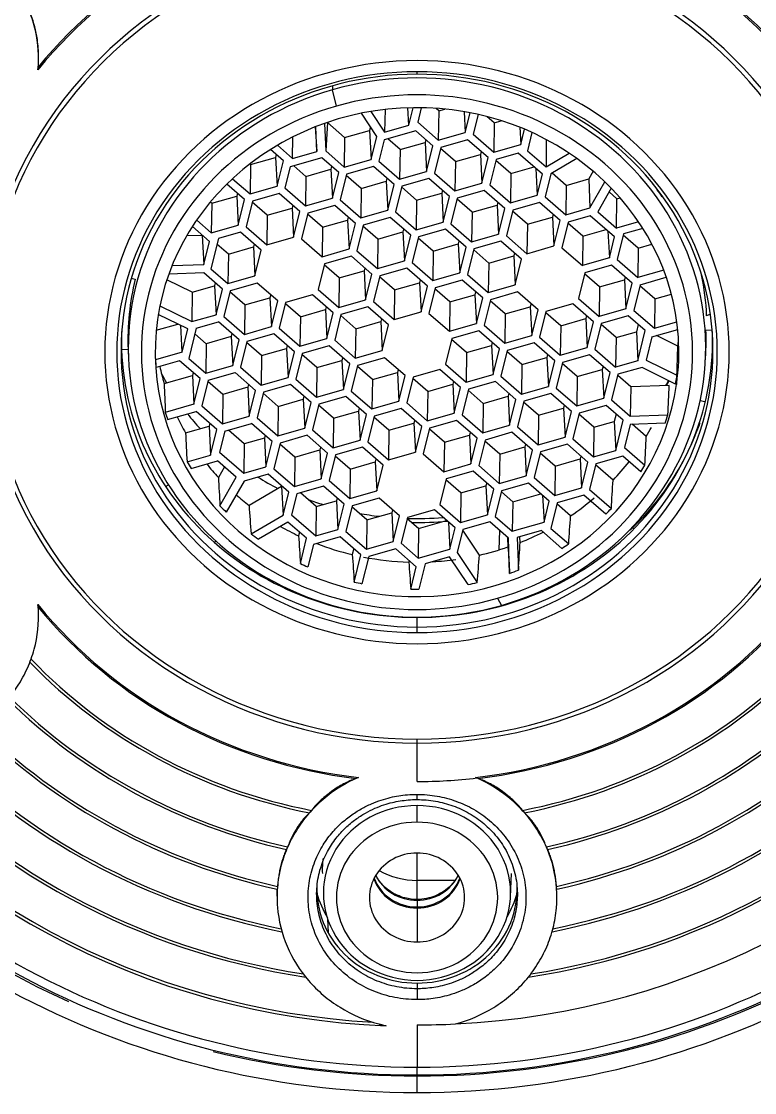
# Model space of a CAD drawing. Extents: x 0 to 1354, y 3495 to 4487.
# Drawn here: x 453.98 to 471, y 4092.17 to 4117.06 of the extents above; entities that cross this region are included whole.
import ezdxf

# ---------------------------------------------------------------- set-up
doc = ezdxf.new("R2010")
doc.units = 0
doc.header["$LTSCALE"] = 30
doc.header["$MEASUREMENT"] = 0
doc.layers.add('\\M+5B3DF\\M+5B4E7\\M+5CFDF', color=3, linetype='CONTINUOUS', lineweight=9)

msp = doc.modelspace()

# ---------------------------------------------------------------- linework, layer by layer
at = {"layer": '\\M+5B3DF\\M+5B4E7\\M+5CFDF', "color": 0, "lineweight": -3}
for p, q in [((454.378, 4116.217), (454.378, 4116.233)), ((463.166, 4115.833), (463.166, 4115.891)), ((461.204, 4115.566), (461.206, 4115.474)), ((461.295, 4115.095), (461.206, 4115.474)), ((462.975, 4114.652), (462.955, 4115.053)), ((462.975, 4114.652), (463.075, 4115.056)), ((463.266, 4115.056), (463.183, 4114.718)), ((463.672, 4114.986), (463.608, 4115.042)), ((462.233, 4114.39), (461.874, 4114.927)), ((462.091, 4114.967), (462.409, 4114.49)), ((462.423, 4115.014), (462.409, 4114.49)), ((463.672, 4114.986), (463.661, 4114.301)), ((463.672, 4114.986), (463.809, 4115.025)), ((464.263, 4114.964), (464.287, 4114.48)), ((464.287, 4114.48), (464.401, 4114.938)), ((464.583, 4114.9), (464.469, 4114.441)), ((464.958, 4114.708), (464.797, 4114.848)), ((460.804, 4114.61), (460.839, 4114.042)), ((460.839, 4114.042), (460.818, 4114.616)), ((461.021, 4114.692), (461.045, 4114.051)), ((461.086, 4114.71), (461.045, 4114.051)), ((461.086, 4114.71), (461.085, 4114.714)), ((461.486, 4114.361), (461.086, 4114.71)), ((462.087, 4114.609), (462.066, 4114.527)), ((462.409, 4114.49), (462.975, 4114.652)), ((463.183, 4114.718), (463.661, 4114.301)), ((464.958, 4114.708), (464.948, 4114.024)), ((464.958, 4114.708), (465.121, 4114.755)), ((465.553, 4114.601), (465.574, 4114.202)), ((465.574, 4114.202), (465.661, 4114.556)), ((460.273, 4113.88), (460.281, 4114.377)), ((461.486, 4114.361), (461.475, 4113.676)), ((461.486, 4114.361), (462.066, 4114.527)), ((462.066, 4114.527), (462.101, 4113.855)), ((462.101, 4113.855), (462.233, 4114.39)), ((462.404, 4114.307), (462.283, 4113.816)), ((463.14, 4114.517), (462.404, 4114.307)), ((462.772, 4114.084), (462.488, 4114.331)), ((463.534, 4114.174), (463.14, 4114.517)), ((463.369, 4114.317), (463.353, 4114.25)), ((463.661, 4114.301), (464.287, 4114.48)), ((464.342, 4114.313), (463.716, 4114.134)), ((464.821, 4113.896), (464.342, 4114.313)), ((464.469, 4114.441), (464.948, 4114.024)), ((465.834, 4114.481), (465.729, 4114.058)), ((466.166, 4114.317), (466.162, 4113.681)), ((460.062, 4113.826), (459.765, 4114.085)), ((459.926, 4114.183), (460.273, 4113.88)), ((461.045, 4114.051), (461.475, 4113.676)), ((462.772, 4114.084), (462.761, 4113.399)), ((462.772, 4114.084), (463.353, 4114.25)), ((463.353, 4114.25), (463.387, 4113.578)), ((463.387, 4113.578), (463.534, 4114.174)), ((463.716, 4114.134), (463.569, 4113.539)), ((464.058, 4113.806), (463.71, 4114.11)), ((464.948, 4114.024), (465.574, 4114.202)), ((465.729, 4114.058), (466.162, 4113.681)), ((459.299, 4113.737), (459.88, 4113.903)), ((459.897, 4113.97), (459.88, 4113.903)), ((459.88, 4113.903), (459.915, 4113.231)), ((459.915, 4113.231), (460.062, 4113.826)), ((460.954, 4113.893), (460.217, 4113.682)), ((460.273, 4113.88), (460.839, 4114.042)), ((461.348, 4113.549), (460.954, 4113.893)), ((461.475, 4113.676), (462.101, 4113.855)), ((462.283, 4113.816), (462.761, 4113.399)), ((464.058, 4113.806), (464.047, 4113.122)), ((464.058, 4113.806), (464.639, 4113.972)), ((464.656, 4114.04), (464.639, 4113.972)), ((464.639, 4113.972), (464.673, 4113.3)), ((464.673, 4113.3), (464.821, 4113.896)), ((465.002, 4113.857), (464.855, 4113.261)), ((465.344, 4113.529), (464.996, 4113.832)), ((465.518, 4114.004), (465.002, 4113.857)), ((466.081, 4113.514), (465.518, 4114.004)), ((466.162, 4113.681), (466.703, 4113.997)), ((466.881, 4113.873), (466.273, 4113.519)), ((459.299, 4113.737), (459.285, 4113.749)), ((459.299, 4113.737), (459.289, 4113.052)), ((460.217, 4113.682), (460.096, 4113.192)), ((460.585, 4113.459), (460.302, 4113.706)), ((460.585, 4113.459), (461.166, 4113.625)), ((461.183, 4113.693), (461.166, 4113.625)), ((461.166, 4113.625), (461.201, 4112.953)), ((461.201, 4112.953), (461.348, 4113.549)), ((462.155, 4113.689), (461.53, 4113.51)), ((462.634, 4113.272), (462.155, 4113.689)), ((462.761, 4113.399), (463.387, 4113.578)), ((465.344, 4113.529), (465.886, 4113.684)), ((465.927, 4113.647), (465.959, 4113.023)), ((467.255, 4113.58), (467.154, 4113.401)), ((458.881, 4113.407), (459.289, 4113.052)), ((460.585, 4113.459), (460.575, 4112.775)), ((461.53, 4113.51), (461.382, 4112.914)), ((461.872, 4113.182), (461.524, 4113.485)), ((461.872, 4113.182), (462.452, 4113.348)), ((462.469, 4113.415), (462.452, 4113.348)), ((462.452, 4113.348), (462.487, 4112.676)), ((463.442, 4113.411), (462.816, 4113.232)), ((463.92, 4112.994), (463.442, 4113.411)), ((463.569, 4113.539), (464.047, 4113.122)), ((464.047, 4113.122), (464.673, 4113.3)), ((465.344, 4113.529), (465.334, 4112.844)), ((465.959, 4113.023), (466.081, 4113.514)), ((466.273, 4113.519), (466.141, 4112.984)), ((466.63, 4113.252), (466.304, 4113.536)), ((466.63, 4113.252), (467.154, 4113.401)), ((467.154, 4113.401), (467.182, 4112.727)), ((467.182, 4112.727), (467.527, 4113.334)), ((459.162, 4112.925), (458.751, 4113.282)), ((458.997, 4113.068), (458.98, 4113.001)), ((459.289, 4113.052), (459.915, 4113.231)), ((459.969, 4113.064), (459.343, 4112.885)), ((460.448, 4112.647), (459.969, 4113.064)), ((460.096, 4113.192), (460.575, 4112.775)), ((461.872, 4113.182), (461.861, 4112.497)), ((462.487, 4112.676), (462.634, 4113.272)), ((462.816, 4113.232), (462.669, 4112.637)), ((463.158, 4112.905), (462.81, 4113.208)), ((463.158, 4112.905), (463.739, 4113.07)), ((463.755, 4113.138), (463.739, 4113.07)), ((463.739, 4113.07), (463.773, 4112.398)), ((464.728, 4113.134), (464.102, 4112.955)), ((465.206, 4112.717), (464.728, 4113.134)), ((464.855, 4113.261), (465.334, 4112.844)), ((466.63, 4113.252), (466.62, 4112.567)), ((467.676, 4113.186), (467.363, 4112.635)), ((467.806, 4112.943), (467.627, 4113.099)), ((458.399, 4112.835), (458.366, 4112.863)), ((458.399, 4112.835), (458.388, 4112.15)), ((458.399, 4112.835), (458.98, 4113.001)), ((458.98, 4113.001), (459.014, 4112.329)), ((459.014, 4112.329), (459.162, 4112.925)), ((459.343, 4112.885), (459.196, 4112.29)), ((459.685, 4112.557), (459.337, 4112.861)), ((460.575, 4112.775), (461.201, 4112.953)), ((461.382, 4112.914), (461.861, 4112.497)), ((463.158, 4112.905), (463.147, 4112.22)), ((463.773, 4112.398), (463.92, 4112.994)), ((464.102, 4112.955), (463.955, 4112.359)), ((464.444, 4112.627), (464.096, 4112.93)), ((465.041, 4112.861), (465.025, 4112.793)), ((465.334, 4112.844), (465.959, 4113.023)), ((466.014, 4112.856), (465.388, 4112.678)), ((466.493, 4112.439), (466.014, 4112.856)), ((466.141, 4112.984), (466.62, 4112.567)), ((467.796, 4112.258), (467.806, 4112.943)), ((467.806, 4112.943), (467.88, 4112.964)), ((468.871, 4112.993), (468.86, 4112.986)), ((459.685, 4112.557), (459.675, 4111.873)), ((459.685, 4112.557), (460.266, 4112.723)), ((460.283, 4112.791), (460.266, 4112.723)), ((460.266, 4112.723), (460.301, 4112.051)), ((460.301, 4112.051), (460.448, 4112.647)), ((460.629, 4112.608), (460.482, 4112.012)), ((460.971, 4112.28), (460.623, 4112.583)), ((461.255, 4112.787), (460.629, 4112.608)), ((461.734, 4112.37), (461.255, 4112.787)), ((461.861, 4112.497), (462.487, 4112.676)), ((462.669, 4112.637), (463.147, 4112.22)), ((464.444, 4112.627), (464.433, 4111.942)), ((464.444, 4112.627), (465.025, 4112.793)), ((465.025, 4112.793), (465.059, 4112.121)), ((465.059, 4112.121), (465.206, 4112.717)), ((465.388, 4112.678), (465.241, 4112.082)), ((465.73, 4112.35), (465.382, 4112.653)), ((466.328, 4112.583), (466.311, 4112.516)), ((466.62, 4112.567), (467.182, 4112.727)), ((467.363, 4112.635), (467.796, 4112.258)), ((458.05, 4112.445), (458.388, 4112.15)), ((458.388, 4112.15), (459.014, 4112.329)), ((460.971, 4112.28), (461.552, 4112.446)), ((461.569, 4112.514), (461.552, 4112.446)), ((461.552, 4112.446), (461.587, 4111.774)), ((461.587, 4111.774), (461.734, 4112.37)), ((461.916, 4112.331), (461.768, 4111.735)), ((462.258, 4112.003), (461.909, 4112.306)), ((462.541, 4112.509), (461.916, 4112.331)), ((463.02, 4112.092), (462.541, 4112.509)), ((463.147, 4112.22), (463.773, 4112.398)), ((463.955, 4112.359), (464.433, 4111.942)), ((465.73, 4112.35), (465.72, 4111.665)), ((465.73, 4112.35), (466.311, 4112.516)), ((466.311, 4112.516), (466.345, 4111.844)), ((466.345, 4111.844), (466.493, 4112.439)), ((466.674, 4112.4), (466.527, 4111.804)), ((467.016, 4112.072), (466.668, 4112.376)), ((467.19, 4112.547), (466.674, 4112.4)), ((467.753, 4112.057), (467.19, 4112.547)), ((468.31, 4112.405), (467.796, 4112.258)), ((458.18, 4112.09), (457.818, 4112.078)), ((458.346, 4111.949), (457.95, 4112.294)), ((458.181, 4112.093), (458.18, 4112.09)), ((458.18, 4112.09), (458.213, 4111.411)), ((459.069, 4112.162), (458.553, 4112.015)), ((459.548, 4111.745), (459.069, 4112.162)), ((459.196, 4112.29), (459.675, 4111.873)), ((460.971, 4112.28), (460.961, 4111.595)), ((462.258, 4112.003), (462.838, 4112.169)), ((462.855, 4112.236), (462.838, 4112.169)), ((462.838, 4112.169), (462.873, 4111.497)), ((462.873, 4111.497), (463.02, 4112.092)), ((463.828, 4112.232), (463.202, 4112.053)), ((464.306, 4111.815), (463.828, 4112.232)), ((464.433, 4111.942), (465.059, 4112.121)), ((465.241, 4112.082), (465.72, 4111.665)), ((467.016, 4112.072), (467.006, 4111.387)), ((467.016, 4112.072), (467.558, 4112.227)), ((467.6, 4112.19), (467.632, 4111.566)), ((467.632, 4111.566), (467.753, 4112.057)), ((467.96, 4112.123), (467.813, 4111.527)), ((468.302, 4111.795), (467.954, 4112.098)), ((468.41, 4112.251), (467.96, 4112.123)), ((458.213, 4111.411), (458.346, 4111.949)), ((458.553, 4112.015), (458.38, 4111.314)), ((458.785, 4111.656), (458.521, 4111.885)), ((458.785, 4111.656), (459.366, 4111.821)), ((459.382, 4111.889), (459.366, 4111.821)), ((459.366, 4111.821), (459.4, 4111.149)), ((459.675, 4111.873), (460.301, 4112.051)), ((460.482, 4112.012), (460.961, 4111.595)), ((462.258, 4112.003), (462.247, 4111.318)), ((463.202, 4112.053), (463.054, 4111.457)), ((463.544, 4111.725), (463.196, 4112.029)), ((463.544, 4111.725), (464.125, 4111.891)), ((464.141, 4111.959), (464.125, 4111.891)), ((464.125, 4111.891), (464.159, 4111.219)), ((464.159, 4111.219), (464.306, 4111.815)), ((465.114, 4111.955), (464.488, 4111.776)), ((465.592, 4111.538), (465.114, 4111.955)), ((465.72, 4111.665), (466.345, 4111.844)), ((468.302, 4111.795), (468.621, 4111.886)), ((458.785, 4111.656), (458.774, 4110.971)), ((459.4, 4111.149), (459.548, 4111.745)), ((460.961, 4111.595), (461.587, 4111.774)), ((461.641, 4111.607), (461.015, 4111.429)), ((462.12, 4111.19), (461.641, 4111.607)), ((461.768, 4111.735), (462.247, 4111.318)), ((463.544, 4111.725), (463.533, 4111.04)), ((464.488, 4111.776), (464.341, 4111.18)), ((464.83, 4111.448), (464.482, 4111.751)), ((464.83, 4111.448), (465.411, 4111.614)), ((465.427, 4111.681), (465.411, 4111.614)), ((465.411, 4111.614), (465.445, 4110.942)), ((466.527, 4111.804), (467.006, 4111.387)), ((467.632, 4111.566), (467.006, 4111.387)), ((468.302, 4111.795), (468.292, 4111.11)), ((457.48, 4111.387), (458.213, 4111.411)), ((458.38, 4111.314), (458.774, 4110.971)), ((461.015, 4111.429), (460.868, 4110.833)), ((461.357, 4111.101), (461.009, 4111.404)), ((461.955, 4111.334), (461.938, 4111.267)), ((462.247, 4111.318), (462.873, 4111.497)), ((462.927, 4111.33), (462.301, 4111.151)), ((463.406, 4110.913), (462.927, 4111.33)), ((463.054, 4111.457), (463.533, 4111.04)), ((464.83, 4111.448), (464.819, 4110.763)), ((465.445, 4110.942), (465.592, 4111.538)), ((467.686, 4111.4), (467.06, 4111.221)), ((468.165, 4110.983), (467.686, 4111.4)), ((467.813, 4111.527), (468.292, 4111.11)), ((456.532, 4111.093), (456.624, 4111.073)), ((457.942, 4110.77), (457.359, 4111.06)), ((458.217, 4111.218), (457.405, 4111.191)), ((458.647, 4110.843), (458.217, 4111.218)), ((458.774, 4110.971), (459.4, 4111.149)), ((461.357, 4111.101), (461.347, 4110.416)), ((461.357, 4111.101), (461.938, 4111.267)), ((461.938, 4111.267), (461.973, 4110.595)), ((461.973, 4110.595), (462.12, 4111.19)), ((462.301, 4111.151), (462.154, 4110.555)), ((462.643, 4110.823), (462.295, 4111.127)), ((463.533, 4111.04), (464.159, 4111.219)), ((464.341, 4111.18), (464.819, 4110.763)), ((467.06, 4111.221), (466.913, 4110.625)), ((467.402, 4110.893), (467.054, 4111.196)), ((467.402, 4110.893), (467.983, 4111.059)), ((468, 4111.126), (467.983, 4111.059)), ((467.983, 4111.059), (468.018, 4110.387)), ((468.894, 4111.282), (468.292, 4111.11)), ((468.346, 4110.944), (468.954, 4111.117)), ((457.942, 4110.77), (458.466, 4110.92)), ((458.482, 4110.987), (458.466, 4110.92)), ((458.466, 4110.92), (458.5, 4110.248)), ((458.5, 4110.248), (458.647, 4110.843)), ((459.455, 4110.983), (458.829, 4110.804)), ((459.933, 4110.566), (459.455, 4110.983)), ((460.868, 4110.833), (461.347, 4110.416)), ((462.643, 4110.823), (462.633, 4110.138)), ((462.643, 4110.823), (463.224, 4110.989)), ((463.241, 4111.057), (463.224, 4110.989)), ((463.224, 4110.989), (463.259, 4110.317)), ((463.259, 4110.317), (463.406, 4110.913)), ((463.588, 4110.874), (463.44, 4110.278)), ((463.93, 4110.546), (463.582, 4110.849)), ((464.214, 4111.053), (463.588, 4110.874)), ((464.692, 4110.636), (464.214, 4111.053)), ((464.819, 4110.763), (465.445, 4110.942)), ((467.402, 4110.893), (467.392, 4110.208)), ((468.018, 4110.387), (468.165, 4110.983)), ((468.346, 4110.944), (468.199, 4110.348)), ((468.688, 4110.616), (468.34, 4110.919)), ((457.942, 4110.77), (457.938, 4110.087)), ((458.829, 4110.804), (458.682, 4110.208)), ((459.171, 4110.476), (458.823, 4110.78)), ((459.171, 4110.476), (459.752, 4110.642)), ((459.768, 4110.71), (459.752, 4110.642)), ((459.752, 4110.642), (459.786, 4109.97)), ((459.786, 4109.97), (459.933, 4110.566)), ((460.741, 4110.706), (460.115, 4110.527)), ((461.22, 4110.289), (460.741, 4110.706)), ((461.347, 4110.416), (461.973, 4110.595)), ((463.93, 4110.546), (464.51, 4110.712)), ((464.527, 4110.779), (464.51, 4110.712)), ((464.51, 4110.712), (464.545, 4110.04)), ((464.545, 4110.04), (464.692, 4110.636)), ((464.874, 4110.596), (464.727, 4110.001)), ((465.216, 4110.268), (464.868, 4110.572)), ((465.5, 4110.775), (464.874, 4110.596)), ((465.978, 4110.358), (465.5, 4110.775)), ((466.913, 4110.625), (467.392, 4110.208)), ((468.688, 4110.616), (468.678, 4109.931)), ((468.688, 4110.616), (469.072, 4110.725)), ((457.197, 4110.455), (457.938, 4110.087)), ((459.171, 4110.476), (459.16, 4109.791)), ((460.115, 4110.527), (459.968, 4109.931)), ((460.457, 4110.199), (460.109, 4110.502)), ((460.457, 4110.199), (461.038, 4110.365)), ((461.055, 4110.432), (461.038, 4110.365)), ((461.038, 4110.365), (461.072, 4109.693)), ((462.027, 4110.428), (461.401, 4110.249)), ((462.506, 4110.011), (462.027, 4110.428)), ((462.154, 4110.555), (462.633, 4110.138)), ((462.633, 4110.138), (463.259, 4110.317)), ((463.93, 4110.546), (463.919, 4109.861)), ((465.216, 4110.268), (465.797, 4110.434)), ((465.813, 4110.502), (465.797, 4110.434)), ((465.797, 4110.434), (465.831, 4109.762)), ((465.831, 4109.762), (465.978, 4110.358)), ((466.16, 4110.319), (466.013, 4109.723)), ((466.786, 4110.498), (466.16, 4110.319)), ((467.265, 4110.081), (466.786, 4110.498)), ((468.018, 4110.387), (467.392, 4110.208)), ((468.199, 4110.348), (468.678, 4109.931)), ((457.843, 4109.916), (457.159, 4110.255)), ((457.938, 4110.087), (458.5, 4110.248)), ((458.039, 4109.934), (458.555, 4110.081)), ((459.033, 4109.664), (458.555, 4110.081)), ((458.682, 4110.208), (459.16, 4109.791)), ((460.457, 4110.199), (460.446, 4109.514)), ((461.072, 4109.693), (461.22, 4110.289)), ((461.401, 4110.249), (461.254, 4109.654)), ((461.743, 4109.921), (461.395, 4110.225)), ((461.743, 4109.921), (462.324, 4110.087)), ((462.341, 4110.155), (462.324, 4110.087)), ((462.324, 4110.087), (462.359, 4109.415)), ((463.44, 4110.278), (463.919, 4109.861)), ((465.216, 4110.268), (465.205, 4109.584)), ((466.502, 4109.991), (466.154, 4110.294)), ((466.502, 4109.991), (467.083, 4110.157)), ((467.099, 4110.225), (467.083, 4110.157)), ((467.083, 4110.157), (467.117, 4109.485)), ((467.117, 4109.485), (467.265, 4110.081)), ((468.072, 4110.22), (467.446, 4110.042)), ((468.466, 4109.877), (468.072, 4110.22)), ((468.678, 4109.931), (469.199, 4110.08)), ((469.979, 4110.259), (469.891, 4110.224)), ((457.111, 4109.888), (457.612, 4110.031)), ((457.71, 4109.377), (457.678, 4109.998)), ((457.71, 4109.377), (457.843, 4109.916)), ((458.039, 4109.934), (457.866, 4109.233)), ((459.16, 4109.791), (459.786, 4109.97)), ((459.968, 4109.931), (460.446, 4109.514)), ((461.743, 4109.921), (461.733, 4109.237)), ((462.359, 4109.415), (462.506, 4110.011)), ((463.919, 4109.861), (464.545, 4110.04)), ((464.599, 4109.873), (463.974, 4109.695)), ((465.078, 4109.456), (464.599, 4109.873)), ((464.727, 4110.001), (465.205, 4109.584)), ((466.502, 4109.991), (466.491, 4109.306)), ((467.446, 4110.042), (467.299, 4109.446)), ((467.788, 4109.714), (467.44, 4110.017)), ((467.788, 4109.714), (468.259, 4109.848)), ((468.301, 4110.021), (468.259, 4109.848)), ((468.259, 4109.848), (468.293, 4109.176)), ((468.293, 4109.176), (468.466, 4109.877)), ((468.622, 4109.733), (469.22, 4109.903)), ((470.021, 4109.886), (469.876, 4109.881)), ((458.271, 4109.574), (458.007, 4109.804)), ((458.271, 4109.574), (458.26, 4108.889)), ((458.851, 4109.74), (458.271, 4109.574)), ((458.868, 4109.808), (458.851, 4109.74)), ((458.851, 4109.74), (458.886, 4109.068)), ((458.886, 4109.068), (459.033, 4109.664)), ((459.215, 4109.625), (459.068, 4109.029)), ((459.557, 4109.297), (459.209, 4109.6)), ((459.841, 4109.804), (459.215, 4109.625)), ((460.319, 4109.387), (459.841, 4109.804)), ((460.446, 4109.514), (461.072, 4109.693)), ((461.254, 4109.654), (461.733, 4109.237)), ((463.974, 4109.695), (463.826, 4109.099)), ((464.316, 4109.367), (463.967, 4109.67)), ((464.913, 4109.6), (464.896, 4109.532)), ((465.205, 4109.584), (465.831, 4109.762)), ((465.886, 4109.596), (465.26, 4109.417)), ((466.364, 4109.179), (465.886, 4109.596)), ((466.013, 4109.723), (466.491, 4109.306)), ((467.788, 4109.714), (467.778, 4109.029)), ((468.622, 4109.733), (468.489, 4109.194)), ((469.222, 4109.515), (468.725, 4109.762)), ((456.306, 4109.438), (456.456, 4109.443)), ((456.456, 4109.443), (456.468, 4109.197)), ((457.71, 4109.377), (457.094, 4109.201)), ((459.557, 4109.297), (460.138, 4109.463)), ((460.154, 4109.53), (460.138, 4109.463)), ((460.138, 4109.463), (460.172, 4108.791)), ((460.172, 4108.791), (460.319, 4109.387)), ((460.501, 4109.347), (460.354, 4108.752)), ((460.843, 4109.019), (460.495, 4109.323)), ((461.127, 4109.526), (460.501, 4109.347)), ((461.606, 4109.109), (461.127, 4109.526)), ((461.733, 4109.237), (462.359, 4109.415)), ((464.316, 4109.367), (464.305, 4108.682)), ((464.316, 4109.367), (464.896, 4109.532)), ((464.896, 4109.532), (464.931, 4108.86)), ((464.931, 4108.86), (465.078, 4109.456)), ((465.26, 4109.417), (465.112, 4108.821)), ((465.602, 4109.089), (465.254, 4109.392)), ((466.199, 4109.323), (466.183, 4109.255)), ((466.491, 4109.306), (467.117, 4109.485)), ((467.172, 4109.318), (466.546, 4109.14)), ((467.65, 4108.901), (467.172, 4109.318)), ((467.299, 4109.446), (467.778, 4109.029)), ((469.864, 4109.197), (469.873, 4109.375)), ((457.654, 4109.179), (457.108, 4109.023)), ((458.133, 4108.762), (457.654, 4109.179)), ((457.866, 4109.233), (458.26, 4108.889)), ((458.26, 4108.889), (458.886, 4109.068)), ((459.557, 4109.297), (459.546, 4108.612)), ((460.843, 4109.019), (461.424, 4109.185)), ((461.441, 4109.253), (461.424, 4109.185)), ((461.424, 4109.185), (461.458, 4108.513)), ((461.458, 4108.513), (461.606, 4109.109)), ((461.787, 4109.07), (461.64, 4108.474)), ((462.413, 4109.249), (461.787, 4109.07)), ((462.892, 4108.832), (462.413, 4109.249)), ((463.826, 4109.099), (464.305, 4108.682)), ((465.602, 4109.089), (465.591, 4108.404)), ((465.602, 4109.089), (466.183, 4109.255)), ((466.183, 4109.255), (466.217, 4108.583)), ((466.217, 4108.583), (466.364, 4109.179)), ((466.546, 4109.14), (466.399, 4108.544)), ((466.888, 4108.812), (466.54, 4109.115)), ((468.293, 4109.176), (467.778, 4109.029)), ((468.489, 4109.194), (469.202, 4108.84)), ((457.295, 4108.651), (457.951, 4108.838)), ((457.968, 4108.906), (457.951, 4108.838)), ((457.951, 4108.838), (457.986, 4108.166)), ((458.315, 4108.723), (458.94, 4108.902)), ((459.419, 4108.485), (458.94, 4108.902)), ((459.068, 4109.029), (459.546, 4108.612)), ((460.843, 4109.019), (460.832, 4108.335)), ((462.129, 4108.742), (461.781, 4109.045)), ((462.129, 4108.742), (462.71, 4108.908)), ((462.727, 4108.976), (462.71, 4108.908)), ((462.71, 4108.908), (462.744, 4108.236)), ((462.744, 4108.236), (462.892, 4108.832)), ((463.699, 4108.971), (463.073, 4108.793)), ((464.178, 4108.554), (463.699, 4108.971)), ((464.305, 4108.682), (464.931, 4108.86)), ((465.112, 4108.821), (465.591, 4108.404)), ((466.888, 4108.812), (467.469, 4108.978)), ((467.485, 4109.045), (467.469, 4108.978)), ((467.469, 4108.978), (467.503, 4108.306)), ((467.503, 4108.306), (467.65, 4108.901)), ((467.832, 4108.862), (467.685, 4108.266)), ((468.13, 4108.573), (467.826, 4108.838)), ((468.394, 4109.023), (467.832, 4108.862)), ((469.17, 4108.637), (468.394, 4109.023)), ((457.986, 4108.166), (458.133, 4108.762)), ((458.315, 4108.723), (458.167, 4108.127)), ((458.657, 4108.395), (458.308, 4108.698)), ((459.254, 4108.628), (459.237, 4108.561)), ((459.546, 4108.612), (460.172, 4108.791)), ((460.227, 4108.624), (459.601, 4108.446)), ((460.705, 4108.207), (460.227, 4108.624)), ((460.354, 4108.752), (460.832, 4108.335)), ((462.129, 4108.742), (462.119, 4108.057)), ((463.073, 4108.793), (462.926, 4108.197)), ((463.415, 4108.465), (463.067, 4108.768)), ((463.415, 4108.465), (463.996, 4108.631)), ((464.013, 4108.698), (463.996, 4108.631)), ((463.996, 4108.631), (464.031, 4107.959)), ((464.985, 4108.694), (464.359, 4108.515)), ((465.464, 4108.277), (464.985, 4108.694)), ((465.591, 4108.404), (466.217, 4108.583)), ((466.888, 4108.812), (466.877, 4108.127)), ((468.13, 4108.573), (468.115, 4107.892)), ((469.022, 4108.602), (468.13, 4108.573)), ((469.197, 4108.802), (469.192, 4108.625)), ((458.657, 4108.395), (458.646, 4107.71)), ((459.237, 4108.561), (458.657, 4108.395)), ((459.237, 4108.561), (459.272, 4107.889)), ((459.272, 4107.889), (459.419, 4108.485)), ((459.601, 4108.446), (459.454, 4107.85)), ((459.943, 4108.118), (459.595, 4108.421)), ((460.54, 4108.351), (460.524, 4108.283)), ((460.832, 4108.335), (461.458, 4108.513)), ((461.513, 4108.347), (460.887, 4108.168)), ((461.991, 4107.93), (461.513, 4108.347)), ((461.64, 4108.474), (462.119, 4108.057)), ((463.415, 4108.465), (463.405, 4107.78)), ((464.031, 4107.959), (464.178, 4108.554)), ((464.359, 4108.515), (464.212, 4107.919)), ((464.702, 4108.187), (464.353, 4108.491)), ((464.702, 4108.187), (465.282, 4108.353)), ((465.299, 4108.421), (465.282, 4108.353)), ((465.282, 4108.353), (465.317, 4107.681)), ((466.272, 4108.417), (465.646, 4108.238)), ((466.75, 4108), (466.272, 4108.417)), ((466.399, 4108.544), (466.877, 4108.127)), ((457.986, 4108.166), (457.321, 4107.976)), ((458.167, 4108.127), (458.646, 4107.71)), ((459.943, 4108.118), (459.932, 4107.433)), ((459.943, 4108.118), (460.524, 4108.283)), ((460.524, 4108.283), (460.558, 4107.611)), ((460.558, 4107.611), (460.705, 4108.207)), ((460.887, 4108.168), (460.74, 4107.572)), ((461.229, 4107.84), (460.881, 4108.143)), ((461.826, 4108.074), (461.81, 4108.006)), ((462.119, 4108.057), (462.744, 4108.236)), ((462.926, 4108.197), (463.405, 4107.78)), ((464.702, 4108.187), (464.691, 4107.502)), ((465.317, 4107.681), (465.464, 4108.277)), ((465.646, 4108.238), (465.498, 4107.642)), ((465.988, 4107.91), (465.64, 4108.213)), ((465.988, 4107.91), (466.568, 4108.076)), ((466.585, 4108.143), (466.568, 4108.076)), ((466.568, 4108.076), (466.603, 4107.404)), ((466.877, 4108.127), (467.503, 4108.306)), ((467.558, 4108.139), (466.932, 4107.96)), ((467.952, 4107.796), (467.558, 4108.139)), ((467.685, 4108.266), (468.115, 4107.892)), ((469.849, 4108.22), (469.739, 4108.244)), ((457.376, 4107.81), (458.04, 4108)), ((458.519, 4107.583), (458.04, 4108)), ((458.646, 4107.71), (459.272, 4107.889)), ((459.454, 4107.85), (459.932, 4107.433)), ((461.229, 4107.84), (461.218, 4107.155)), ((461.229, 4107.84), (461.81, 4108.006)), ((461.81, 4108.006), (461.844, 4107.334)), ((461.844, 4107.334), (461.991, 4107.93)), ((462.173, 4107.891), (462.026, 4107.295)), ((462.515, 4107.563), (462.167, 4107.866)), ((462.799, 4108.069), (462.173, 4107.891)), ((463.278, 4107.652), (462.799, 4108.069)), ((463.405, 4107.78), (464.031, 4107.959)), ((464.212, 4107.919), (464.691, 4107.502)), ((465.988, 4107.91), (465.977, 4107.225)), ((466.603, 4107.404), (466.75, 4108)), ((466.932, 4107.96), (466.785, 4107.365)), ((467.274, 4107.632), (466.926, 4107.936)), ((467.787, 4107.939), (467.744, 4107.767)), ((468.115, 4107.892), (468.993, 4107.921)), ((457.791, 4107.503), (458.337, 4107.659)), ((458.354, 4107.727), (458.337, 4107.659)), ((458.337, 4107.659), (458.372, 4106.987)), ((458.372, 4106.987), (458.519, 4107.583)), ((458.7, 4107.544), (459.326, 4107.722)), ((459.805, 4107.305), (459.326, 4107.722)), ((459.932, 4107.433), (460.558, 4107.611)), ((462.515, 4107.563), (463.096, 4107.729)), ((463.113, 4107.796), (463.096, 4107.729)), ((463.096, 4107.729), (463.13, 4107.057)), ((463.13, 4107.057), (463.278, 4107.652)), ((463.459, 4107.613), (463.312, 4107.017)), ((463.801, 4107.285), (463.453, 4107.589)), ((464.085, 4107.792), (463.459, 4107.613)), ((464.564, 4107.375), (464.085, 4107.792)), ((464.691, 4107.502), (465.317, 4107.681)), ((465.498, 4107.642), (465.977, 4107.225)), ((467.274, 4107.632), (467.263, 4106.948)), ((467.274, 4107.632), (467.744, 4107.767)), ((467.744, 4107.767), (467.779, 4107.095)), ((467.779, 4107.095), (467.952, 4107.796)), ((468.119, 4107.699), (467.986, 4107.161)), ((468.927, 4107.726), (468.119, 4107.699)), ((468.49, 4107.416), (468.163, 4107.701)), ((458.7, 4107.544), (458.579, 4107.053)), ((459.153, 4107.247), (458.785, 4107.568)), ((459.623, 4107.382), (459.153, 4107.247)), ((459.64, 4107.449), (459.623, 4107.382)), ((459.623, 4107.382), (459.658, 4106.71)), ((460.613, 4107.445), (459.987, 4107.266)), ((461.091, 4107.028), (460.613, 4107.445)), ((460.74, 4107.572), (461.218, 4107.155)), ((461.218, 4107.155), (461.844, 4107.334)), ((462.515, 4107.563), (462.505, 4106.878)), ((463.801, 4107.285), (464.382, 4107.451)), ((464.399, 4107.519), (464.382, 4107.451)), ((464.382, 4107.451), (464.417, 4106.779)), ((464.417, 4106.779), (464.564, 4107.375)), ((464.745, 4107.336), (464.598, 4106.74)), ((465.371, 4107.515), (464.745, 4107.336)), ((465.85, 4107.098), (465.371, 4107.515)), ((465.977, 4107.225), (466.603, 4107.404)), ((466.785, 4107.365), (467.263, 4106.948)), ((459.153, 4107.247), (459.142, 4106.562)), ((459.658, 4106.71), (459.805, 4107.305)), ((459.987, 4107.266), (459.839, 4106.67)), ((460.329, 4106.938), (459.981, 4107.242)), ((460.329, 4106.938), (460.91, 4107.104)), ((460.926, 4107.172), (460.91, 4107.104)), ((460.91, 4107.104), (460.944, 4106.432)), ((461.899, 4107.168), (461.273, 4106.989)), ((462.377, 4106.751), (461.899, 4107.168)), ((462.026, 4107.295), (462.505, 4106.878)), ((463.801, 4107.285), (463.791, 4106.6)), ((465.087, 4107.008), (464.739, 4107.311)), ((465.087, 4107.008), (465.668, 4107.174)), ((465.685, 4107.241), (465.668, 4107.174)), ((465.668, 4107.174), (465.703, 4106.502)), ((465.703, 4106.502), (465.85, 4107.098)), ((466.657, 4107.237), (466.032, 4107.058)), ((467.136, 4106.82), (466.657, 4107.237)), ((467.263, 4106.948), (467.779, 4107.095)), ((467.986, 4107.161), (468.458, 4106.75)), ((457.826, 4106.831), (458.372, 4106.987)), ((457.92, 4106.676), (458.537, 4106.852)), ((458.969, 4106.475), (458.537, 4106.852)), ((458.579, 4107.053), (459.142, 4106.562)), ((460.329, 4106.938), (460.318, 4106.253)), ((460.944, 4106.432), (461.091, 4107.028)), ((461.273, 4106.989), (461.126, 4106.393)), ((461.615, 4106.661), (461.267, 4106.964)), ((462.212, 4106.894), (462.196, 4106.827)), ((462.505, 4106.878), (463.13, 4107.057)), ((463.312, 4107.017), (463.791, 4106.6)), ((465.087, 4107.008), (465.077, 4106.323)), ((466.032, 4107.058), (465.884, 4106.463)), ((466.374, 4106.731), (466.025, 4107.034)), ((466.374, 4106.731), (466.954, 4106.896)), ((466.971, 4106.964), (466.954, 4106.896)), ((466.954, 4106.896), (466.989, 4106.224)), ((467.944, 4106.96), (467.318, 4106.781)), ((468.361, 4106.596), (467.944, 4106.96)), ((458.694, 4106.715), (458.553, 4106.468)), ((459.142, 4106.562), (459.658, 4106.71)), ((459.839, 4106.67), (460.318, 4106.253)), ((461.615, 4106.661), (461.604, 4105.976)), ((461.615, 4106.661), (462.196, 4106.827)), ((462.196, 4106.827), (462.23, 4106.155)), ((462.23, 4106.155), (462.377, 4106.751)), ((463.791, 4106.6), (464.417, 4106.779)), ((464.471, 4106.613), (463.845, 4106.434)), ((464.95, 4106.196), (464.471, 4106.613)), ((464.598, 4106.74), (465.077, 4106.323)), ((466.374, 4106.731), (466.363, 4106.046)), ((466.989, 4106.224), (467.136, 4106.82)), ((467.318, 4106.781), (467.171, 4106.185)), ((467.718, 4106.403), (467.312, 4106.756)), ((458.59, 4105.809), (458.969, 4106.475)), ((459.15, 4106.383), (458.738, 4105.657)), ((459.712, 4106.543), (459.15, 4106.383)), ((460.191, 4106.126), (459.712, 4106.543)), ((460.318, 4106.253), (460.944, 4106.432)), ((461.126, 4106.393), (461.604, 4105.976)), ((463.845, 4106.434), (463.698, 4105.838)), ((464.187, 4106.106), (463.839, 4106.409)), ((464.785, 4106.339), (464.768, 4106.272)), ((465.077, 4106.323), (465.703, 4106.502)), ((465.757, 4106.335), (465.131, 4106.157)), ((466.236, 4105.918), (465.757, 4106.335)), ((465.884, 4106.463), (466.363, 4106.046)), ((457.329, 4106.254), (457.396, 4106.293)), ((460.023, 4106.257), (459.266, 4105.815)), ((460.026, 4106.27), (460.023, 4106.257)), ((460.023, 4106.257), (460.059, 4105.591)), ((460.059, 4105.591), (460.191, 4106.126)), ((460.373, 4106.087), (460.251, 4105.596)), ((460.998, 4106.266), (460.373, 4106.087)), ((460.825, 4105.79), (460.457, 4106.111)), ((461.477, 4105.849), (460.998, 4106.266)), ((461.604, 4105.976), (462.23, 4106.155)), ((464.187, 4106.106), (464.177, 4105.421)), ((464.187, 4106.106), (464.768, 4106.272)), ((464.768, 4106.272), (464.803, 4105.6)), ((464.803, 4105.6), (464.95, 4106.196)), ((465.131, 4106.157), (464.984, 4105.561)), ((465.389, 4105.902), (465.125, 4106.132)), ((465.389, 4105.902), (466.041, 4106.088)), ((466.363, 4106.046), (466.989, 4106.224)), ((467.171, 4106.185), (467.679, 4105.742)), ((460.825, 4105.79), (461.295, 4105.925)), ((461.312, 4105.992), (461.295, 4105.925)), ((461.295, 4105.925), (461.33, 4105.253)), ((461.33, 4105.253), (461.477, 4105.849)), ((462.285, 4105.988), (461.659, 4105.809)), ((462.763, 4105.571), (462.285, 4105.988)), ((463.698, 4105.838), (464.177, 4105.421)), ((465.389, 4105.902), (465.378, 4105.217)), ((466.083, 4106.052), (466.115, 4105.428)), ((466.115, 4105.428), (466.236, 4105.918)), ((466.418, 4105.879), (466.27, 4105.283)), ((466.733, 4105.574), (466.411, 4105.854)), ((467.043, 4106.058), (466.418, 4105.879)), ((467.552, 4105.615), (467.043, 4106.058)), ((459.313, 4105.156), (460.059, 4105.591)), ((460.251, 4105.596), (460.814, 4105.106)), ((460.825, 4105.79), (460.814, 4105.106)), ((461.659, 4105.809), (461.512, 4105.214)), ((462.001, 4105.482), (461.653, 4105.785)), ((462.001, 4105.482), (462.582, 4105.647)), ((462.598, 4105.715), (462.582, 4105.647)), ((462.582, 4105.647), (462.616, 4104.975)), ((463.571, 4105.711), (462.945, 4105.532)), ((464.049, 4105.294), (463.571, 4105.711)), ((464.177, 4105.421), (464.803, 4105.6)), ((460.17, 4105.429), (459.485, 4105.029)), ((460.603, 4105.052), (460.17, 4105.429)), ((462.001, 4105.482), (461.99, 4104.797)), ((462.616, 4104.975), (462.763, 4105.571)), ((462.945, 4105.532), (462.798, 4104.936)), ((463.203, 4105.278), (462.939, 4105.507)), ((463.203, 4105.278), (463.854, 4105.464)), ((463.896, 4105.427), (463.928, 4104.803)), ((464.857, 4105.433), (464.231, 4105.255)), ((465.287, 4105.059), (464.857, 4105.433)), ((464.984, 4105.561), (465.378, 4105.217)), ((465.378, 4105.217), (466.115, 4105.428)), ((460.438, 4105.196), (460.417, 4105.11)), ((461.384, 4105.086), (460.759, 4104.908)), ((460.814, 4105.106), (461.33, 4105.253)), ((461.863, 4104.669), (461.384, 4105.086)), ((461.512, 4105.214), (461.99, 4104.797)), ((463.203, 4105.278), (463.192, 4104.593)), ((463.928, 4104.803), (464.049, 4105.294)), ((464.231, 4105.255), (464.099, 4104.72)), ((464.616, 4104.661), (464.228, 4105.241)), ((465.076, 4104.784), (465.086, 4105.234)), ((466.059, 4105.23), (465.493, 4105.068)), ((465.562, 4104.956), (465.557, 4105.086)), ((466.53, 4104.819), (466.059, 4105.23)), ((466.27, 4105.283), (466.688, 4104.92)), ((468.164, 4105.308), (468.204, 4105.273)), ((458.499, 4104.986), (458.467, 4104.954)), ((460.458, 4104.465), (460.603, 4105.052)), ((460.759, 4104.908), (460.63, 4104.388)), ((461.99, 4104.797), (462.616, 4104.975)), ((462.798, 4104.936), (463.192, 4104.593)), ((465.269, 4105.074), (465.278, 4104.85)), ((465.317, 4104.238), (465.287, 4105.059)), ((465.493, 4105.068), (465.521, 4104.314)), ((461.698, 4104.813), (461.664, 4104.673)), ((461.707, 4104.037), (461.863, 4104.669)), ((462.045, 4104.63), (461.888, 4103.997)), ((462.671, 4104.809), (462.045, 4104.63)), ((463.149, 4104.392), (462.671, 4104.809)), ((463.192, 4104.593), (463.928, 4104.803)), ((463.923, 4104.619), (463.357, 4104.458)), ((464.351, 4103.979), (463.923, 4104.619)), ((464.099, 4104.72), (464.565, 4104.023)), ((462.984, 4104.536), (462.976, 4104.501)), ((463.021, 4103.872), (463.149, 4104.392)), ((463.357, 4104.458), (463.212, 4103.871)), ((465.037, 4103.659), (465.126, 4103.493)), ((463.166, 4102.99), (463.166, 4103.215)), ((463.407, 4103.219), (463.407, 4103.223)), ((463.443, 4103.225), (463.443, 4103.22)), ((463.166, 4102.862), (463.166, 4102.99)), ((463.166, 4100.292), (463.166, 4100.386)), ((463.166, 4099.401), (463.166, 4100.292)), ((463.166, 4098.97), (463.166, 4099.103)), ((463.166, 4098.457), (463.166, 4098.843)), ((465.337, 4096.719), (465.364, 4097.262)), ((463.166, 4096.662), (463.166, 4097.105)), ((464.047, 4097.105), (463.166, 4097.105)), ((459.916, 4096.728), (459.916, 4096.712)), ((463.166, 4096.662), (463.166, 4096.643)), ((463.166, 4096.643), (463.166, 4096.489)), ((463.166, 4096.489), (463.166, 4096.46)), ((463.166, 4096.46), (463.166, 4095.675)), ((461.091, 4096.21), (461.105, 4095.885)), ((463.166, 4094.718), (463.166, 4094.586)), ((463.166, 4094.586), (463.166, 4094.334)), ((463.166, 4093.747), (463.166, 4092.766)), ((463.166, 4092.566), (463.166, 4092.766)), ((463.166, 4092.174), (463.166, 4092.559))]:
    msp.add_line(p, q, dxfattribs=at)
for centre, major_axis, start_param, end_param in [((463.166, 4109.849), (-18.918, 0), 4.712389, 7.853982), ((463.166, 4109.849), (-18.918, 0), 1.570796, 4.712389), ((463.166, 4109.954), (-18.619, 0), 4.712389, 7.404243), ((463.166, 4109.954), (-18.619, 0), 1.570796, 4.712389), ((463.166, 4109.771), (18.397, 0), 1.570796, 4.712389), ((463.166, 4109.771), (18.397, 0), 4.712389, 7.853982), ((463.166, 4109.666), (18.09, 0), 1.570796, 4.712389), ((463.166, 4109.666), (18.09, 0), 4.712389, 7.853982), ((463.166, 4109.725), (11.032, 0), 1.694256, 2.494534), ((463.166, 4109.727), (-11.067, 0), 4.840864, 5.631111), ((463.166, 4109.725), (11.032, 0), 0.647059, 1.447337), ((463.166, 4109.727), (-11.067, 0), 3.793667, 4.583914), ((463.166, 4109.733), (10.106, 0), 1.570796, 4.712389), ((463.166, 4109.727), (9.998, 0), 1.570796, 4.712389), ((463.166, 4109.733), (10.106, 0), 4.712389, 7.853982), ((463.166, 4109.727), (9.998, 0), 4.712389, 7.853982), ((463.166, 4109.484), (6.705, 0), 5.009095, 8.150688), ((463.166, 4109.377), (-7.25, 0), 4.712389, 7.853982), ((463.166, 4109.377), (6.4, 0), 5.009095, 8.150688), ((463.166, 4109.377), (7.25, 0), 4.712389, 7.853982), ((463.166, 4109.377), (-6.973, 0), 4.712389, 7.853982), ((463.166, 4109.412), (-6.873, 0), 4.712389, 7.853982), ((463.166, 4109.377), (-6.973, 0), 1.570796, 4.712389), ((463.166, 4109.412), (-6.873, 0), 1.570796, 4.712389), ((463.166, 4109.484), (6.705, 0), 1.867502, 5.009095), ((463.166, 4109.377), (6.4, 0), 1.867502, 5.009095), ((463.166, 4109.377), (6.08, 0), 0.061816, 6.150416), ((463.166, 4109.662), (-6.714, 0), 3.700098, 3.762627), ((463.166, 4109.662), (-6.714, 0), 6.056293, 6.318092), ((463.166, 4109.989), (6.73, 0), 0.037287, 0.189509), ((463.166, 4109.626), (6.863, 0), 3.095892, 4.712389), ((463.166, 4109.626), (6.863, 0), 4.712389, 6.328886), ((463.166, 4109.662), (-6.714, 0), 3.095849, 3.176499), ((463.166, 4109.377), (6.08, 0), 6.150416, 6.345002), ((463.166, 4110.197), (-6.1, 0), 3.021645, 3.046663), ((463.166, 4109.555), (6.084, 0), 3.203889, 3.235271), ((463.166, 4110.197), (-6.1, 0), 0.20317, 0.27473), ((463.166, 4111.588), (-6.603, 0), 0.452853, 0.493301), ((463.166, 4109.555), (-6.084, 0), 3.008824, 3.015452), ((463.166, 4111.588), (-6.603, 0), 2.635818, 2.657466), ((463.166, 4111.552), (-6.6, 0), 2.642322, 2.662595), ((463.166, 4109.555), (-6.084, 0), 2.979412, 3.008824), ((463.166, 4109.555), (-6.084, 0), 0.281389, 0.312023), ((463.166, 4110.197), (-6.1, 0), 0.420011, 0.492372), ((463.166, 4111.588), (-6.603, 0), 0.632218, 0.703051), ((463.166, 4109.555), (-6.084, 0), 2.813947, 2.849988), ((463.166, 4110.197), (-6.1, 0), 2.631785, 2.674436), ((463.166, 4109.555), (-6.084, 0), 0.499733, 0.531116), ((463.166, 4110.197), (-6.1, 0), 2.413077, 2.510118), ((463.166, 4110.197), (-6.1, 0), 0.642972, 0.71336), ((463.166, 4109.555), (-6.084, 0), 2.594128, 2.625511), ((463.166, 4111.588), (-6.603, 0), 0.977155, 1.059867), ((463.166, 4110.197), (-6.1, 0), 0.811791, 0.877085), ((463.166, 4112.051), (7, 0), 4.343077, 4.395797), ((463.166, 4110.197), (-6.1, 0), 2.195435, 2.311333), ((463.166, 4109.555), (-6.084, 0), 0.719552, 0.755593), ((463.166, 4112.051), (7, 0), 4.520086, 4.586502), ((463.166, 4109.555), (-6.084, 0), 2.375784, 2.406419), ((463.166, 4112.051), (7, 0), 4.678639, 4.799001), ((463.166, 4111.588), (-6.603, 0), 1.551527, 1.676994), ((463.166, 4109.555), (-6.084, 0), 0.885017, 0.921057), ((463.166, 4110.197), (-6.1, 0), 1.024454, 1.103219), ((463.166, 4110.197), (-6.1, 0), 1.974447, 2.071643), ((463.166, 4110.197), (-6.1, 0), 1.178965, 1.321928), ((463.166, 4110.197), (-6.1, 0), 1.810722, 1.924283), ((463.166, 4109.555), (-6.084, 0), 2.156691, 2.188074), ((463.166, 4110.197), (-6.1, 0), 1.365879, 1.539569), ((463.166, 4109.555), (-6.084, 0), 1.109494, 1.140876), ((463.166, 4110.197), (-6.1, 0), 1.631052, 1.719402), ((463.166, 4109.555), (-6.084, 0), 1.932214, 1.968255), ((463.166, 4109.555), (-6.084, 0), 1.328586, 1.359221), ((463.166, 4109.555), (-6.084, 0), 1.546931, 1.578313), ((463.166, 4109.555), (-6.084, 0), 1.76675, 1.80279), ((463.166, 4109.725), (11.032, 0), 3.788651, 4.588929), ((463.166, 4109.727), (-11.067, 0), 0.652074, 1.442321), ((463.166, 4109.725), (11.032, 0), 4.835849, 5.636127), ((463.166, 4109.727), (-11.067, 0), 1.699272, 2.489519), ((463.166, 4109.721), (-12.084, 0), 0.731939, 1.362456), ((463.166, 4109.721), (12.016, 0), 3.870468, 4.507112), ((463.166, 4109.721), (12.016, 0), 4.917666, 5.55431), ((463.166, 4109.721), (-12.084, 0), 1.779137, 2.409653), ((463.166, 4109.713), (13.016, 0), 3.898229, 4.479351), ((463.166, 4109.713), (13.016, 0), 4.945427, 5.526549), ((463.166, 4109.675), (-17.085, 0), 0.565484, 1.528911), ((463.166, 4109.713), (-13.084, 0), 0.757401, 1.336994), ((463.166, 4109.713), (-13.084, 0), 1.804599, 2.384191), ((463.166, 4109.68), (17.017, 0), 3.724944, 4.652636), ((463.166, 4109.675), (-17.049, 0), 1.623047, 2.565743), ((463.166, 4109.704), (-14.083, 0), 0.756037, 1.338358), ((463.166, 4109.705), (14.016, 0), 3.898419, 4.479161), ((463.166, 4109.705), (14.016, 0), 4.945617, 5.526359), ((463.166, 4109.704), (-14.083, 0), 1.803235, 2.385555), ((463.166, 4109.688), (-16.083, 0), 0.684797, 1.409599), ((463.166, 4109.688), (16.015, 0), 3.830753, 4.546827), ((463.166, 4109.696), (-15.083, 0), 0.733036, 1.361359), ((463.166, 4109.696), (15.015, 0), 3.876887, 4.500693), ((463.166, 4109.688), (-16.083, 0), 1.731994, 2.456796), ((463.166, 4109.688), (16.015, 0), 4.877951, 5.594025), ((463.166, 4109.696), (-15.083, 0), 1.780233, 2.408557), ((463.166, 4109.696), (15.015, 0), 4.924085, 5.547891), ((463.166, 4109.725), (-11.05, 0), 1.570796, 1.696922), ((463.166, 4096.812), (2.173, 0), 1.570796, 4.712389), ((463.166, 4096.812), (2.173, 0), 4.712389, 7.853982), ((463.166, 4096.707), (1.873, 0), 1.570796, 4.712389), ((463.166, 4096.707), (1.873, 0), 4.712389, 7.853982), ((463.166, 4097.356), (2.2, 0), 3.010775, 3.187293), ((463.166, 4096.707), (-1.105, 0), 4.712389, 7.853982), ((463.166, 4096.707), (-1.105, 0), 1.570796, 4.712389), ((463.166, 4097.442), (1.051, 0), 3.450303, 4.712389), ((463.166, 4097.47), (1.05, 0), 3.467042, 4.712389), ((463.166, 4097.624), (-1.05, 0), 0.422004, 1.570796), ((463.166, 4098.69), (1.697, 0), 4.168301, 4.712389), ((463.166, 4097.624), (-1.05, 0), 1.570796, 2.719589), ((463.166, 4097.47), (1.05, 0), 4.712389, 5.957736), ((463.166, 4097.442), (1.051, 0), 4.712389, 5.974475), ((463.166, 4096.89), (-2.325, 0), 6.237485, 7.853982), ((463.166, 4096.89), (-2.325, 0), 1.570796, 3.187293), ((463.166, 4097.356), (-2.398, 0), 0.250329, 0.523599), ((463.166, 4097.356), (-2.398, 0), 2.630773, 2.891182), ((463.166, 4109.675), (-17.049, 0), 1.570796, 1.623047), ((463.166, 4109.954), (-18.619, 0), 1.313628, 1.570796)]:
    msp.add_ellipse(centre, major_axis=major_axis, ratio=0.934248, start_param=start_param, end_param=end_param, dxfattribs=at)
for points, knots in [([(454.364, 4115.938), (454.395, 4116.246), (454.375, 4116.55), (454.271, 4117), (454.224, 4117.148), (454.107, 4117.432), (454.037, 4117.569), (453.875, 4117.835), (453.781, 4117.963), (453.578, 4118.202), (453.467, 4118.313), (453.226, 4118.52), (453.096, 4118.616), (452.823, 4118.787), (452.681, 4118.862), (452.237, 4119.057), (451.915, 4119.146), (451.266, 4119.228), (450.93, 4119.223), (450.444, 4119.147), (450.285, 4119.11), (449.97, 4119.013), (449.816, 4118.953), (449.375, 4118.745), (449.104, 4118.564), (448.865, 4118.348)], [0, 0, 0, 0, 0.125, 0.125, 0.1875, 0.1875, 0.25, 0.25, 0.3125, 0.3125, 0.375, 0.375, 0.4375, 0.4375, 0.5, 0.5, 0.625, 0.625, 0.75, 0.75, 0.8125, 0.8125, 0.875, 0.875, 1, 1, 1, 1]), ([(454.378, 4116.234), (454.378, 4116.372), (454.369, 4116.508), (454.322, 4116.847), (454.271, 4117.037), (454.203, 4117.198)], [0, 0, 0, 0, 0.390731, 0.390731, 1, 1, 1, 1]), ([(469.735, 4107.737), (469.729, 4107.719), (469.54, 4107.187), (469.078, 4106.297), (468.429, 4105.542), (468.115, 4105.242)], [0, 0, 0, 0, 0.018851, 0.572463, 1, 1, 1, 1]), ([(448.866, 4101.003), (449.104, 4100.787), (449.372, 4100.61), (449.815, 4100.404), (449.969, 4100.345), (450.281, 4100.252), (450.441, 4100.217), (450.766, 4100.169), (450.933, 4100.157), (451.262, 4100.156), (451.425, 4100.167), (451.751, 4100.213), (451.914, 4100.248), (452.23, 4100.34), (452.382, 4100.396), (452.826, 4100.599), (453.104, 4100.779), (453.584, 4101.202), (453.793, 4101.451), (454.036, 4101.855), (454.106, 4101.995), (454.223, 4102.285), (454.271, 4102.436), (454.375, 4102.889), (454.395, 4103.201), (454.364, 4103.512)], [0, 0, 0, 0, 0.125, 0.125, 0.1875, 0.1875, 0.25, 0.25, 0.3125, 0.3125, 0.375, 0.375, 0.4375, 0.4375, 0.5, 0.5, 0.625, 0.625, 0.75, 0.75, 0.8125, 0.8125, 0.875, 0.875, 1, 1, 1, 1]), ([(461.808, 4099.497), (461.505, 4099.366), (461.232, 4099.195), (460.864, 4098.881), (460.749, 4098.767), (460.542, 4098.527), (460.448, 4098.4), (460.281, 4098.132), (460.208, 4097.99), (460.086, 4097.702), (460.037, 4097.554), (459.963, 4097.252), (459.938, 4097.097), (459.913, 4096.786), (459.913, 4096.632), (459.951, 4096.17), (460.027, 4095.861), (460.271, 4095.288), (460.442, 4095.015), (460.753, 4094.656), (460.866, 4094.544), (461.111, 4094.336), (461.243, 4094.24), (461.655, 4093.985), (461.957, 4093.854), (462.277, 4093.768)], [0, 0, 0, 0, 0.125, 0.125, 0.1875, 0.1875, 0.25, 0.25, 0.3125, 0.3125, 0.375, 0.375, 0.4375, 0.4375, 0.5, 0.5, 0.625, 0.625, 0.75, 0.75, 0.8125, 0.8125, 0.875, 0.875, 1, 1, 1, 1]), ([(461.748, 4099.473), (461.65, 4099.436), (461.555, 4099.394), (461.369, 4099.297), (461.279, 4099.242), (461.169, 4099.164), (461.147, 4099.148), (461.104, 4099.115), (461.04, 4099.065), (460.979, 4099.011), (460.86, 4098.899), (460.786, 4098.818), (460.717, 4098.731)], [0, 0, 0, 0, 0.25, 0.25, 0.5, 0.5, 0.5625, 0.5625, 0.625, 0.75, 0.75, 1, 1, 1, 1]), ([(464.056, 4093.769), (464.375, 4093.854), (464.672, 4093.982), (465.085, 4094.237), (465.216, 4094.332), (465.459, 4094.538), (465.572, 4094.649), (465.781, 4094.887), (465.876, 4095.016), (466.044, 4095.281), (466.116, 4095.419), (466.239, 4095.704), (466.29, 4095.853), (466.366, 4096.154), (466.392, 4096.306), (466.432, 4096.766), (466.409, 4097.081), (466.266, 4097.682), (466.144, 4097.976), (465.9, 4098.377), (465.808, 4098.504), (465.603, 4098.746), (465.489, 4098.861), (465.128, 4099.175), (464.855, 4099.35), (464.556, 4099.484)], [0, 0, 0, 0, 0.125, 0.125, 0.1875, 0.1875, 0.25, 0.25, 0.3125, 0.3125, 0.375, 0.375, 0.4375, 0.4375, 0.5, 0.5, 0.625, 0.625, 0.75, 0.75, 0.8125, 0.8125, 0.875, 0.875, 1, 1, 1, 1]), ([(465.615, 4098.731), (465.546, 4098.818), (465.472, 4098.899), (465.353, 4099.011), (465.312, 4099.047), (465.249, 4099.099), (465.227, 4099.116), (465.184, 4099.149), (465.162, 4099.165), (465.053, 4099.242), (464.962, 4099.297), (464.777, 4099.394), (464.682, 4099.436), (464.584, 4099.473)], [0, 0, 0, 0, 0.25, 0.25, 0.375, 0.375, 0.4375, 0.4375, 0.5, 0.5, 0.75, 0.75, 1, 1, 1, 1]), ([(460.836, 4096.74), (460.835, 4096.816), (460.842, 4097.038), (460.912, 4097.39), (461.069, 4097.767), (461.272, 4098.079), (461.497, 4098.327), (461.729, 4098.521), (461.959, 4098.669), (462.18, 4098.78), (462.39, 4098.86), (462.587, 4098.916), (462.775, 4098.953), (462.966, 4098.977), (463.097, 4098.982), (463.166, 4098.982)], [0, 0, 0, 0, 0.064644, 0.190272, 0.306353, 0.410326, 0.502987, 0.585935, 0.660501, 0.727761, 0.78867, 0.843782, 0.893994, 0.944304, 1, 1, 1, 1]), ([(463.166, 4098.982), (463.31, 4098.982), (463.594, 4098.957), (464.004, 4098.848), (464.385, 4098.671), (464.731, 4098.429), (465.033, 4098.121), (465.277, 4097.748), (465.443, 4097.321), (465.51, 4096.874), (465.491, 4096.577), (465.467, 4096.437)], [0, 0, 0, 0, 0.10698, 0.211648, 0.316179, 0.421733, 0.531147, 0.645812, 0.765634, 0.888321, 1, 1, 1, 1]), ([(460.717, 4098.731), (460.708, 4098.721), (460.7, 4098.711), (460.687, 4098.697), (460.683, 4098.692), (460.675, 4098.684), (460.671, 4098.679), (460.667, 4098.676)], [0, 0, 0, 0, 0.5, 0.5, 0.75, 0.75, 1, 1, 1, 1]), ([(465.665, 4098.676), (465.657, 4098.683), (465.649, 4098.692), (465.636, 4098.706), (465.632, 4098.711), (465.624, 4098.721), (465.619, 4098.726), (465.615, 4098.731)], [0, 0, 0, 0, 0.5, 0.5, 0.75, 0.75, 1, 1, 1, 1]), ([(460.16, 4097.882), (460.156, 4097.871), (460.152, 4097.86), (460.143, 4097.839), (460.139, 4097.83), (460.135, 4097.822)], [0, 0, 0, 0, 0.5, 0.5, 1, 1, 1, 1]), ([(466.197, 4097.822), (466.193, 4097.83), (466.189, 4097.84), (466.18, 4097.86), (466.176, 4097.871), (466.172, 4097.882)], [0, 0, 0, 0, 0.5, 0.5, 1, 1, 1, 1]), ([(463.166, 4097.113), (463.166, 4097.241), (463.166, 4097.451), (463.166, 4097.66), (463.166, 4097.742)], [0, 0, 0, 0, 0.605077, 1, 1, 1, 1]), ([(463.186, 4096.663), (463.081, 4096.661), (462.855, 4096.687), (462.522, 4096.836), (462.319, 4097.042), (462.23, 4097.182), (462.21, 4097.219)], [0, 0, 0, 0, 0.251026, 0.567431, 0.888188, 1, 1, 1, 1]), ([(464.118, 4097.216), (464.096, 4097.174), (464.002, 4097.025), (463.777, 4096.811), (463.449, 4096.683), (463.243, 4096.663), (463.166, 4096.662)], [0, 0, 0, 0, 0.128282, 0.474535, 0.81113, 1, 1, 1, 1]), ([(459.927, 4096.965), (459.926, 4096.954), (459.925, 4096.942), (459.923, 4096.92), (459.923, 4096.91), (459.922, 4096.901)], [0, 0, 0, 0, 0.5, 0.5, 1, 1, 1, 1]), ([(466.41, 4096.901), (466.409, 4096.91), (466.409, 4096.92), (466.407, 4096.942), (466.406, 4096.954), (466.405, 4096.965)], [0, 0, 0, 0, 0.5, 0.5, 1, 1, 1, 1]), ([(463.166, 4094.586), (463.008, 4094.586), (462.692, 4094.617), (462.234, 4094.753), (461.812, 4094.975), (461.445, 4095.278), (461.152, 4095.646), (460.946, 4096.063), (460.855, 4096.436), (460.838, 4096.664), (460.836, 4096.74)], [0, 0, 0, 0, 0.131414, 0.261996, 0.396335, 0.530489, 0.664716, 0.798999, 0.933157, 1, 1, 1, 1]), ([(465.467, 4096.437), (465.465, 4096.422), (465.435, 4096.256), (465.343, 4095.958), (465.136, 4095.588), (464.894, 4095.295), (464.64, 4095.072), (464.389, 4094.906), (464.147, 4094.785), (463.919, 4094.7), (463.709, 4094.644), (463.514, 4094.609), (463.335, 4094.59), (463.221, 4094.586), (463.166, 4094.586)], [0, 0, 0, 0, 0.01442, 0.163018, 0.298419, 0.416526, 0.520702, 0.613366, 0.695996, 0.769814, 0.835976, 0.895629, 0.94992, 1, 1, 1, 1]), ([(462.277, 4093.768), (462.284, 4093.768), (462.301, 4093.766), (462.329, 4093.758), (462.366, 4093.746), (462.407, 4093.732), (462.437, 4093.728), (462.451, 4093.727)], [0, 0, 0, 0, 0.117876, 0.279784, 0.487051, 0.777358, 1, 1, 1, 1])]:
    msp.add_open_spline(points, degree=3, knots=knots, dxfattribs=at)
for points in [[(469.202, 4108.84), (469.209, 4109.065), (469.216, 4109.29), (469.222, 4109.515)], [(457.295, 4108.651), (457.304, 4108.426), (457.312, 4108.201), (457.321, 4107.976)], [(468.993, 4107.921), (469.003, 4108.148), (469.013, 4108.375), (469.022, 4108.602)], [(457.791, 4107.503), (457.802, 4107.279), (457.814, 4107.055), (457.826, 4106.831)], [(468.458, 4106.75), (468.469, 4106.972), (468.48, 4107.194), (468.49, 4107.416)], [(458.553, 4106.468), (458.566, 4106.248), (458.578, 4106.028), (458.59, 4105.809)], [(467.679, 4105.742), (467.692, 4105.962), (467.705, 4106.183), (467.718, 4106.403)], [(459.266, 4105.815), (459.281, 4105.595), (459.297, 4105.375), (459.313, 4105.156)], [(466.688, 4104.92), (466.703, 4105.138), (466.718, 4105.356), (466.733, 4105.574)], [(460.417, 4105.11), (460.43, 4104.895), (460.444, 4104.68), (460.458, 4104.465)], [(465.278, 4104.85), (465.291, 4104.646), (465.304, 4104.442), (465.317, 4104.238)], [(465.521, 4104.314), (465.535, 4104.528), (465.548, 4104.742), (465.562, 4104.956)], [(461.664, 4104.673), (461.678, 4104.461), (461.692, 4104.249), (461.707, 4104.037)], [(464.565, 4104.023), (464.582, 4104.236), (464.599, 4104.448), (464.616, 4104.661)], [(462.976, 4104.501), (462.991, 4104.291), (463.006, 4104.082), (463.021, 4103.872)], [(454.37, 4103.453), (454.369, 4103.462), (454.367, 4103.481), (454.366, 4103.501), (454.364, 4103.512)], [(461.808, 4099.497), (461.797, 4099.493), (461.777, 4099.484), (461.757, 4099.477), (461.748, 4099.473)], [(464.555, 4099.484), (464.545, 4099.488), (464.535, 4099.493), (464.525, 4099.497)], [(464.584, 4099.473), (464.575, 4099.477), (464.565, 4099.48), (464.555, 4099.484)], [(463.166, 4094.334), (462.992, 4094.334), (462.649, 4094.368), (462.163, 4094.511), (461.695, 4094.756), (461.298, 4095.084), (460.98, 4095.484), (460.757, 4095.936), (460.638, 4096.423), (460.628, 4096.92), (460.724, 4097.394), (460.901, 4097.806), (461.124, 4098.14), (461.368, 4098.406), (461.62, 4098.613), (461.868, 4098.771), (462.108, 4098.889), (462.335, 4098.974), (462.548, 4099.034), (462.742, 4099.072), (462.938, 4099.096), (463.088, 4099.103), (463.166, 4099.103)], [(463.166, 4099.103), (463.326, 4099.103), (463.635, 4099.075), (464.076, 4098.957), (464.487, 4098.767), (464.858, 4098.508), (465.185, 4098.178), (465.452, 4097.775), (465.636, 4097.307), (465.713, 4096.802), (465.675, 4096.291), (465.52, 4095.8), (465.287, 4095.395), (465.025, 4095.086), (464.75, 4094.849), (464.478, 4094.672), (464.216, 4094.544), (463.971, 4094.454), (463.744, 4094.394), (463.535, 4094.357), (463.343, 4094.337), (463.223, 4094.334), (463.166, 4094.334)], [(460.667, 4098.676), (460.636, 4098.646), (460.576, 4098.584), (460.491, 4098.483), (460.412, 4098.375), (460.339, 4098.259), (460.272, 4098.138), (460.212, 4098.012), (460.177, 4097.926), (460.16, 4097.882)], [(466.172, 4097.882), (466.155, 4097.926), (466.119, 4098.014), (466.058, 4098.142), (465.99, 4098.265), (465.917, 4098.379), (465.838, 4098.486), (465.755, 4098.586), (465.696, 4098.646), (465.665, 4098.676)], [(460.135, 4097.822), (460.119, 4097.789), (460.089, 4097.721), (460.048, 4097.61), (460.013, 4097.491), (459.982, 4097.365), (459.958, 4097.235), (459.939, 4097.101), (459.93, 4097.011), (459.927, 4096.965)], [(466.405, 4096.965), (466.402, 4097.011), (466.393, 4097.101), (466.374, 4097.235), (466.35, 4097.365), (466.319, 4097.491), (466.284, 4097.61), (466.243, 4097.721), (466.213, 4097.789), (466.197, 4097.822)], [(459.916, 4096.739), (459.916, 4096.795), (459.918, 4096.849), (459.922, 4096.901)]]:
    msp.add_open_spline(points, degree=3, dxfattribs=at)

doc.saveas('drawing.dxf')
